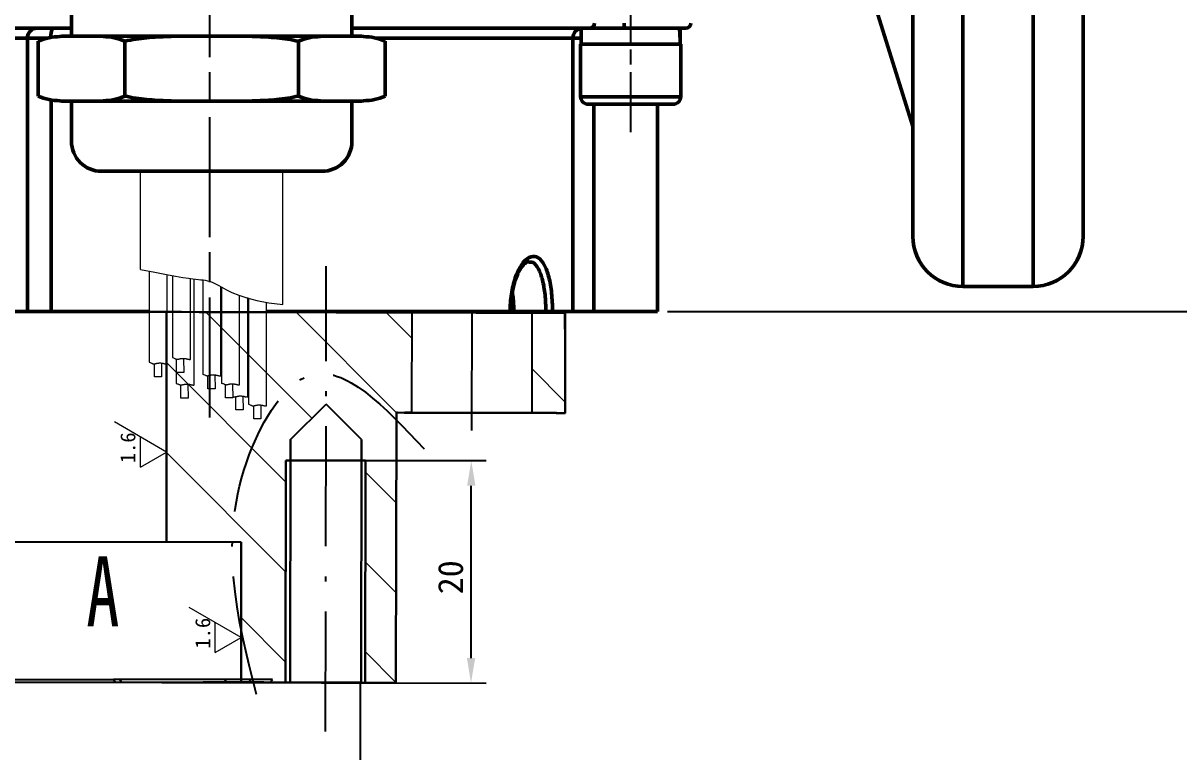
# Model space of a CAD drawing. Header units: millimetres. Extents: x 5395 to 6471, y 1829 to 2617.
# Drawn here: x 6105.8 to 6221.2, y 2210.3 to 2283.1 of the extents above; entities that cross this region are included whole.
import ezdxf

# ---------------------------------------------------------------- set-up
doc = ezdxf.new("R2010")
doc.units = ezdxf.units.MM
for name, pattern in [('ACAD_ISO10W100', [18.5, 12, -3, 0.5, -3]), ('AM_ISO08W050', [18, 12, -1.5, 3, -1.5]), ('AM_ISO08W050x2', [9, 6, -0.75, 1.5, -0.75]), ('DIVIDE2', [15.875, 6.35, -3.175, 0, -3.175, 0, -3.175])]:
    doc.linetypes.add(name, pattern=pattern)
for name, color, linetype in [('1-中心线', 7, 'ACAD_ISO10W100'), ('2-粗实线', 4, 'Continuous'), ('text', 2, 'Continuous')]:
    doc.layers.add(name, color=color, linetype=linetype)
for name, color, linetype, lineweight in [('4-尺寸线', 7, 'Continuous', 15), ('AM_5', 3, 'Continuous', 25), ('AM_7', 4, 'AM_ISO08W050', 25), ('AM_BOR', 7, 'Continuous', 50), ('双点划线', 6, 'DIVIDE2', 13)]:
    doc.layers.add(name, color=color, linetype=linetype, lineweight=lineweight)
doc.styles.add('SLDTEXTSTYLE0', font='TXT', dxfattribs={"width": 0.7})
doc.styles.get("Standard").update_dxf_attribs({"font": 'arial.ttf'})
doc.styles.add('STYLE1', font='')
doc.styles.add('工程字', font='gbenor.shx', dxfattribs={"width": 0.707, "bigfont": 'hztxt.shx'})
doc.styles.get('STYLE1').set_extended_font_data('FangSong_GB2312')
doc.dimstyles.new('AM_GB$0', dxfattribs={"dimtxt": 3.5, "dimasz": 2.5, "dimexe": 1, "dimexo": 1, "dimgap": 0.5, "dimtad": 1, "dimdsep": 46, "dimtxsty": '工程字', "dimcen": 0, "dimclrd": 256, "dimclre": 256, "dimclrt": 2, "dimadec": 0, "dimazin": 2, "dimtp": 0.1, "dimtm": 0.1, "dimtfac": 0.71, "dimtmove": 0, "dimatfit": 3, "dimfxl": 0, "dimlwd": -1, "dimlwe": -1, "dimarcsym": 0})
doc.dimstyles.get("Standard").update_dxf_attribs({"dimtxt": 0.18, "dimasz": 0.18, "dimexe": 0.18, "dimexo": 0.0625, "dimgap": 0.09, "dimtad": 0, "dimtih": 1, "dimtoh": 1, "dimdec": 4, "dimzin": 0, "dimdsep": 46, "dimtxsty": 'Standard', "dimcen": 0.09, "dimadec": 0, "dimazin": 0, "dimtfac": 1, "dimtdec": 4, "dimtofl": 0, "dimtmove": 0, "dimatfit": 3, "dimfxl": 0, "dimtolj": 1, "dimtzin": 0, "dimarcsym": 0})

# ---------------------------------------------------------------- blocks, each defined once
blk = doc.blocks.new('*D5')
at = {"layer": 'AM_5', "transparency": 16777216}
for p, q in [((6102.91, 2553.3), (6245.88, 2553.3)), ((6244.88, 2256.8), (6244.88, 2550.8)), ((6170.12, 2254.3), (6245.88, 2254.3))]:
    blk.add_line(p, q, dxfattribs=at)
for points in [[(6244.46, 2550.8), (6245.3, 2550.8), (6244.88, 2553.3)], [(6244.46, 2256.8), (6245.3, 2256.8), (6244.88, 2254.3)]]:
    blk.add_solid(points, dxfattribs=at)
at = {"layer": 'Defpoints', "color": 0}
for p in [(6101.91, 2553.3), (6244.88, 2553.3), (6169.12, 2254.3)]:
    blk.add_point(p, dxfattribs=at)
at = {"layer": 'AM_5', "color": 2, "transparency": 16777216, "insert": (6241.88, 2403.8), "char_height": 5, "attachment_point": 5, "rotation": 90, "style": '工程字'}
blk.add_mtext('299', dxfattribs=at)
blk = doc.blocks.new('*D17')
at = {"layer": '4-尺寸线', "color": 0, "lineweight": -2, "transparency": 16777216}
for p, q in [((6139.57, 2239.41), (6152.03, 2239.4)), ((6150.5, 2219.69), (6150.53, 2236.9)), ((6140.11, 2217.2), (6152, 2217.19))]:
    blk.add_line(p, q, dxfattribs=at)
at = {"layer": '4-尺寸线', "color": 0, "transparency": 16777216}
for points in [[(6150.11, 2236.9), (6150.94, 2236.9), (6150.53, 2239.4)], [(6150.09, 2219.69), (6150.92, 2219.69), (6150.5, 2217.19)]]:
    blk.add_solid(points, dxfattribs=at)
at = {"layer": 'Defpoints', "color": 0}
for p in [(6139.57, 2239.41), (6150.53, 2239.4), (6140.11, 2217.2)]:
    blk.add_point(p, dxfattribs=at)
at = {"layer": '4-尺寸线', "color": 0, "transparency": 16777216, "insert": (6148.47, 2227.75), "char_height": 2.5, "attachment_point": 5, "rotation": 89.9199, "style": 'STYLE1'}
blk.add_mtext('\\A1;20', dxfattribs=at)

msp = doc.modelspace()

# ---------------------------------------------------------------- hatches: boundary and pattern name
at = {"layer": '4-尺寸线'}
h = msp.add_hatch(dxfattribs=at)
h.set_pattern_fill('ANSI31', color=256, scale=2, angle=89.9198586, style=0)
h.set_pattern_definition([(134.91986, (6301.348, 511.6716), (-4.496404, -4.483843), [])])
h.paths.add_polyline_path([(6054.5445, 2254.39715), (6054.25249, 2254.39772), (6053.97075, 2254.39827), (6053.69935, 2254.3988), (6053.43836, 2254.3993), (6053.18783, 2254.39977), (6052.94783, 2254.40022), (6052.71841, 2254.40065), (6052.49963, 2254.40105), (6052.20429, 2254.40162), (6051.79533, 2254.40245), (6051.28312, 2254.40353), (6050.68065, 2254.40481), (6050.0032, 2254.40629), (6049.26793, 2254.4079), (6048.49351, 2254.40962), (6047.69956, 2254.4114), (6043.96674, 2254.41982), (6042.92121, 2254.42217), (6041.88661, 2254.42448), (6040.87427, 2254.42672), (6039.8953, 2254.42888), (6038.96041, 2254.43093), (6038.61638, 2254.43167), (6038.60239, 2244.43168), (6038.93788, 2244.43095), (6039.87277, 2244.42891), (6040.85174, 2244.42675), (6041.86407, 2244.4245), (6042.89867, 2244.42219), (6043.94421, 2244.41984), (6047.58148, 2244.40902), (6048.37483, 2244.40722), (6049.14745, 2244.40546), (6049.87977, 2244.40376), (6050.74048, 2244.40175), (6050.74048, 2244.40244), (6050.79658, 2244.40386), (6050.73574, 2217.40393), (6051.10201, 2217.40341), (6051.58489, 2217.40262), (6052.18313, 2217.40157), (6052.89523, 2217.40026), (6053.71935, 2217.39869), (6054.65341, 2217.39687), (6055.69501, 2217.3948), (6056.84151, 2217.39248), (6058.08998, 2217.38993), (6067.56456, 2217.36778), (6067.56331, 2231.33957), (6075.0841, 2231.32905), (6075.09621, 2254.35373), (6074.0869, 2254.35593), (6072.12367, 2254.36021), (6070.22089, 2254.36433), (6068.38344, 2254.3683), (6066.6804, 2254.37195), (6066.64423, 2228.51455), (6059.6226, 2228.52939), (6059.65877, 2254.38679), (6058.98234, 2254.38819), (6057.72373, 2254.39078), (6056.56261, 2254.39314), (6055.50195, 2254.39527)])
h.paths.add_polyline_path([(6034.14756, 2254.44091), (6034.37122, 2244.4405), (6034.78054, 2244.43972), (6035.26019, 2244.43876), (6035.83446, 2244.43758), (6036.49706, 2244.43619), (6037.24072, 2244.43461), (6038.05731, 2244.43286), (6038.60239, 2244.43168), (6038.61638, 2254.43083)])
h.paths.add_polyline_path([(6120.1162, 2254.2471), (6120.08405, 2231.26611), (6127.56325, 2231.25565), (6127.56443, 2217.2275), (6131.98581, 2217.21716), (6132.01687, 2239.42352), (6132.4808, 2239.42287), (6132.48372, 2241.51394), (6136.0322, 2245.05486), (6136.045, 2254.21119)])
h.paths.add_polyline_path([(6136.045, 2254.21119), (6136.0322, 2245.05486), (6139.57075, 2241.50403), (6139.56783, 2239.41296), (6139.98019, 2239.41238), (6139.94913, 2217.20439), (6140.11478, 2217.20397), (6140.91786, 2217.20187), (6141.60855, 2217.20002), (6142.18508, 2217.19842), (6142.64598, 2217.19708), (6142.99007, 2217.196), (6143.05091, 2244.19593), (6144.60216, 2244.19355), (6144.61615, 2254.19187)])
h.paths.add_polyline_path([(6156.61612, 2254.16481), (6156.60215, 2244.17518), (6159.89496, 2244.17014), (6159.78816, 2254.15766)])

# ---------------------------------------------------------------- linework, layer by layer
at = {"color": 7, "linetype": 'Continuous', "lineweight": 25}
for p, q in [((6068.9734, 2217.28248), (6123.74723, 2217.28248)), ((6114.80643, 2217.53248), (6114.98247, 2217.28248)), ((6115.44667, 2217.53248), (6114.80643, 2217.53248)), ((6115.62272, 2217.28248), (6115.44667, 2217.53248)), ((6125.87573, 2217.28248), (6123.74723, 2217.28248)), ((6128.34033, 2217.28248), (6125.87568, 2217.28248)), ((6125.8757, 2217.28245), (6126.05321, 2217.53245)), ((6128.51783, 2217.53248), (6126.05318, 2217.53248)), ((6128.34033, 2217.28248), (6128.51783, 2217.53248)), ((6129.8089, 2217.28248), (6128.34038, 2217.28248)), ((6129.8089, 2217.28248), (6139.47231, 2217.28248)), ((6130.44278, 2217.28248), (6130.69275, 2217.53245)), ((6139.47231, 2208.28248), (6139.47231, 2217.28248))]:
    msp.add_line(p, q, dxfattribs=at)
for points in [[(6104.89693, 2217.53248), (6105.32985, 2217.53248), (6106.19569, 2217.53248), (6107.53635, 2217.53248), (6108.87746, 2217.53248), (6110.19942, 2217.53248), (6111.47811, 2217.53248), (6112.68784, 2217.53248), (6113.81833, 2217.53248), (6114.47706, 2217.53248), (6114.80643, 2217.53248)], [(6126.05321, 2217.53245), (6125.68772, 2217.53245), (6124.95675, 2217.53245), (6123.64298, 2217.53245), (6122.2318, 2217.53245), (6120.75918, 2217.53245), (6119.28537, 2217.53245), (6117.87063, 2217.53245), (6116.5512, 2217.53245), (6115.81483, 2217.53245), (6115.44665, 2217.53245)]]:
    msp.add_open_spline(points, degree=3, dxfattribs=at)
msp.add_open_spline([(6130.6898, 2217.53245), (6130.66445, 2217.53245), (6130.61322, 2217.53245), (6130.17227, 2217.53245), (6129.4963, 2217.53245), (6128.84401, 2217.53245), (6128.51786, 2217.53245)], degree=3, knots=[0, 0, 0, 0, 0.246054316, 0.497369544, 0.748684772, 1, 1, 1, 1], dxfattribs=at)
at = {"layer": '1-中心线', "color": 1}
for p, q in [((6135.98644, 2212.34438), (6136.05147, 2258.8357)), ((6150.59966, 2242.40191), (6150.619, 2256.22717))]:
    msp.add_line(p, q, dxfattribs=at)
at = {"layer": '1-中心线'}
for p, q in [((6144.60227, 2244.27059), (6144.61626, 2254.27347)), ((6156.60227, 2244.2644), (6156.61626, 2254.26662)), ((6132.48372, 2241.51394), (6136.0322, 2245.05486)), ((6139.57075, 2241.50403), (6136.0322, 2245.05486))]:
    msp.add_line(p, q, dxfattribs=at)
msp.add_spline([(6129.0759, 2216.05608), (6128.35966, 2239.98538), (6134.48951, 2247.94292), (6145.8138, 2240.59307)], degree=3, dxfattribs=at)
at = {"layer": '2-粗实线', "color": 0, "lineweight": 30}
for p, q in [((6120.08405, 2231.26611), (6120.11621, 2254.25223)), ((6146.23244, 2254.18932), (6149.96526, 2254.18091)), ((6159.89493, 2244.1572), (6159.91746, 2254.15717)), ((6143.05091, 2244.19593), (6142.99007, 2217.196)), ((6146.11437, 2244.18694), (6149.84719, 2244.17852)), ((6146.20991, 2244.18935), (6149.94273, 2244.18094)), ((6132.44974, 2217.21608), (6132.48372, 2241.51394)), ((6139.53676, 2217.20062), (6139.57075, 2241.50403)), ((6131.98581, 2217.21716), (6132.01687, 2239.42352)), ((6132.01687, 2239.42352), (6139.98019, 2239.41238)), ((6139.98019, 2239.41238), (6139.94912, 2217.19982)), ((6067.56331, 2231.33957), (6127.56325, 2231.25565)), ((6127.56325, 2231.25565), (6127.56443, 2217.2275)), ((6058.08998, 2217.38993), (6136.20397, 2217.2073)), ((6137.22331, 2217.20416), (6137.22331, 2217.20522)), ((6142.93398, 2217.19458), (6142.93398, 2217.19611))]:
    msp.add_line(p, q, dxfattribs=at)
at = {"layer": '2-粗实线', "color": 0, "lineweight": 30, "flags": 128}
for points in [[(6107.17127, 2254.28301), (6107.12148, 2254.28326), (6106.96268, 2254.28376), (6106.6966, 2254.28449), (6106.32617, 2254.28545), (6105.85543, 2254.28664), (6105.28955, 2254.28803)], [(6107.17138, 2254.28246), (6107.21304, 2254.28232), (6107.39791, 2254.28181), (6107.70336, 2254.28102), (6108.12165, 2254.27999), (6108.64217, 2254.27874), (6109.25172, 2254.2773), (6109.93485, 2254.2757), (6110.67423, 2254.274)], [(6116.06781, 2254.26158), (6115.40806, 2254.2631), (6114.74387, 2254.26464), (6114.07538, 2254.26618), (6113.40276, 2254.26773), (6112.72617, 2254.26929), (6112.04578, 2254.27085), (6111.36174, 2254.27242), (6110.67423, 2254.274)], [(6116.06781, 2254.26158), (6117.95377, 2254.25723), (6119.79873, 2254.25297), (6121.5976, 2254.24879), (6123.34541, 2254.24472), (6125.03734, 2254.24076), (6126.66872, 2254.23693), (6128.23505, 2254.23323), (6129.73201, 2254.22968), (6131.15547, 2254.22628), (6132.5015, 2254.22305), (6133.76638, 2254.21999), (6134.94662, 2254.21712), (6136.03897, 2254.21443), (6137.04042, 2254.21195), (6137.94819, 2254.20966), (6138.75979, 2254.20759), (6139.47297, 2254.20574)], [(6141.46622, 2254.20053), (6141.25402, 2254.2011), (6141.03115, 2254.20169), (6140.79766, 2254.20231), (6140.55361, 2254.20295), (6140.29905, 2254.20361), (6140.03405, 2254.2043), (6139.75867, 2254.205), (6139.47297, 2254.20574)], [(6141.46622, 2254.20053), (6141.75448, 2254.19979), (6142.1569, 2254.19879), (6142.66326, 2254.19757), (6143.26073, 2254.19615), (6143.93416, 2254.19458), (6144.66647, 2254.19289), (6145.43909, 2254.19112), (6146.23244, 2254.18932)], [(6159.91746, 2254.15717), (6159.86756, 2254.15742), (6159.70876, 2254.15791), (6159.44268, 2254.15864), (6159.07225, 2254.15961), (6158.60151, 2254.16079), (6158.03562, 2254.16218), (6157.3808, 2254.16376), (6156.6442, 2254.16552), (6155.83391, 2254.16743), (6154.95879, 2254.16948), (6154.02844, 2254.17164), (6153.05305, 2254.17389), (6152.0433, 2254.1762), (6151.01027, 2254.17855), (6149.96526, 2254.18091)], [(6146.11437, 2244.18694), (6145.32395, 2244.18871), (6144.5537, 2244.19042), (6143.82302, 2244.19203), (6143.15027, 2244.19349), (6143.05091, 2244.1937)], [(6154.11727, 2244.16966), (6154.64778, 2244.16854), (6155.09347, 2244.16762), (6155.4464, 2244.16692), (6155.70026, 2244.16645), (6155.85053, 2244.16622), (6155.89451, 2244.16622), (6155.83144, 2244.16647), (6155.66243, 2244.16695), (6155.3905, 2244.16766), (6155.0205, 2244.16859), (6154.55903, 2244.16972), (6154.01434, 2244.17102), (6153.39613, 2244.17248), (6152.71545, 2244.17407), (6151.98443, 2244.17576), (6151.21613, 2244.17752), (6150.42425, 2244.17932), (6149.62292, 2244.18113), (6148.82645, 2244.18291), (6148.04905, 2244.18464), (6147.30459, 2244.18628), (6146.60635, 2244.1878), (6145.9668, 2244.18918), (6145.39734, 2244.19039), (6144.90815, 2244.19141), (6144.50795, 2244.19222), (6144.20387, 2244.1928), (6144.00136, 2244.19316), (6143.90401, 2244.19327), (6143.91358, 2244.19315), (6144.02988, 2244.19278), (6144.25085, 2244.19218), (6144.57253, 2244.19136), (6144.98919, 2244.19033), (6145.4934, 2244.18911), (6146.07615, 2244.18773), (6146.72705, 2244.1862), (6147.43448, 2244.18456), (6148.18582, 2244.18283), (6148.96766, 2244.18104), (6149.76604, 2244.17923), (6150.56673, 2244.17743), (6151.35542, 2244.17568), (6152.11806, 2244.17399), (6152.84102, 2244.17241), (6153.51142, 2244.17095), (6154.11727, 2244.16966)], [(6149.84719, 2244.17852), (6150.89272, 2244.17618), (6151.92732, 2244.17387), (6152.93965, 2244.17162), (6153.91863, 2244.16946), (6154.85352, 2244.16742), (6155.73408, 2244.16551), (6156.55067, 2244.16375), (6157.29434, 2244.16217), (6157.95694, 2244.16079), (6158.5312, 2244.15961), (6159.01085, 2244.15865), (6159.39063, 2244.15792), (6159.66636, 2244.15743), (6159.83504, 2244.15719), (6159.89482, 2244.15719), (6159.84503, 2244.15744), (6159.68623, 2244.15794), (6159.42015, 2244.15867), (6159.04971, 2244.15963), (6158.57898, 2244.16082), (6158.01309, 2244.16221), (6157.35827, 2244.16379), (6156.62167, 2244.16555), (6155.81137, 2244.16746), (6154.93626, 2244.16951), (6154.00591, 2244.17167), (6153.03052, 2244.17391), (6152.02077, 2244.17622), (6150.98774, 2244.17857), (6149.94273, 2244.18094)], [(6135.57974, 2217.20857), (6136.82821, 2217.20602), (6137.9747, 2217.20371), (6139.01631, 2217.20164), (6139.95036, 2217.19982), (6140.77449, 2217.19825), (6141.48658, 2217.19694), (6142.08483, 2217.19589), (6142.56771, 2217.1951), (6142.93398, 2217.19458)], [(6142.99007, 2217.196), (6142.64598, 2217.19708), (6142.18508, 2217.19842), (6141.60855, 2217.20002), (6140.91786, 2217.20187), (6140.11478, 2217.20397), (6139.20135, 2217.20631), (6138.1799, 2217.20889), (6137.05303, 2217.2117), (6135.82362, 2217.21473)], [(6142.99007, 2217.196), (6142.38955, 2217.19725), (6141.87702, 2217.19829), (6141.45855, 2217.19912), (6141.13908, 2217.19972), (6140.92239, 2217.20008), (6140.81104, 2217.2002), (6140.80635, 2217.20008), (6140.90836, 2217.19972), (6141.11589, 2217.19913), (6141.42646, 2217.19831), (6141.83642, 2217.19727), (6142.34091, 2217.19602), (6142.93398, 2217.19458)]]:
    msp.add_lwpolyline(points, dxfattribs=at)
at = {"layer": '4-尺寸线'}
for p, q in [((6034.14756, 2254.44091), (6159.78816, 2254.15766)), ((6159.78816, 2254.15766), (6159.89496, 2244.17014)), ((6120.09663, 2240.25919), (6114.90468, 2243.26646)), ((6143.05091, 2244.19593), (6142.99007, 2217.196)), ((6159.89496, 2244.17014), (6143.05091, 2244.19593)), ((6117.49646, 2238.76283), (6117.50066, 2241.76283)), ((6117.49646, 2238.76283), (6120.09663, 2240.25919)), ((6127.57074, 2221.74158), (6122.37879, 2224.74885)), ((6124.97057, 2220.24522), (6124.97476, 2223.24522)), ((6124.97057, 2220.24522), (6127.57074, 2221.74158)), ((6142.99007, 2217.196), (6067.56452, 2217.3396))]:
    msp.add_line(p, q, dxfattribs=at)
at = {"layer": 'AM_7'}
msp.add_line((6124.43635, 2243.70973), (6124.43635, 2309.24492), dxfattribs=at)
at = {"layer": 'AM_7', "linetype": 'AM_ISO08W050x2'}
msp.add_line((6166.44527, 2272.20382), (6166.44527, 2293.09182), dxfattribs=at)
at = {"layer": 'AM_BOR'}
for p, q in [((6199.61625, 2256.79782), (6199.61625, 2396.79782)), ((6206.61624, 2256.79782), (6206.61624, 2396.79782)), ((6194.61625, 2261.79782), (6194.61625, 2391.79782)), ((6211.61625, 2261.79782), (6211.61625, 2391.79782)), ((6194.61625, 2272.78403), (6182.01902, 2313.0501)), ((6110.61625, 2285.79782), (6110.61625, 2281.79782)), ((6138.61625, 2281.79782), (6138.61625, 2285.79782)), ((6110.61625, 2282.59782), (6084.61625, 2282.59782)), ((6162.39965, 2282.59782), (6138.61625, 2282.59782)), ((6161.50527, 2282.59782), (6161.50527, 2280.99782)), ((6165.84544, 2282.59782), (6162.39965, 2282.59782)), ((6171.94527, 2282.59782), (6165.84544, 2282.59782)), ((6171.38527, 2280.99782), (6171.38527, 2282.59782)), ((6106.22264, 2281.59782), (6089.00986, 2281.59782)), ((6106.22264, 2254.29782), (6106.22264, 2281.59782)), ((6108.22391, 2281.59782), (6106.22264, 2281.59782)), ((6107.29574, 2275.81046), (6107.29574, 2281.28519)), ((6109.61625, 2281.79782), (6111.62587, 2281.79782)), ((6111.62587, 2281.79782), (6124.61625, 2281.79782)), ((6115.95599, 2275.81046), (6115.95599, 2281.28519)), ((6124.61625, 2281.79782), (6137.60663, 2281.79782)), ((6133.2765, 2275.81046), (6133.2765, 2281.28519)), ((6137.60663, 2281.79782), (6139.61625, 2281.79782)), ((6160.67058, 2281.59782), (6141.00858, 2281.59782)), ((6141.93676, 2275.81046), (6141.93676, 2281.28519)), ((6160.67058, 2254.29782), (6160.67058, 2281.59782)), ((6161.50527, 2281.59782), (6160.67058, 2281.59782)), ((6161.44527, 2280.99782), (6161.44527, 2275.74782)), ((6161.44527, 2280.99782), (6171.44527, 2280.99782)), ((6171.44527, 2275.74782), (6171.44527, 2280.99782)), ((6161.44527, 2275.74782), (6171.44527, 2275.74782)), ((6108.57762, 2275.42821), (6108.57762, 2254.29782)), ((6109.61625, 2275.29782), (6111.62587, 2275.29782)), ((6110.61625, 2275.29782), (6110.61625, 2271.29782)), ((6111.62587, 2275.29782), (6124.61625, 2275.29782)), ((6124.61625, 2275.29782), (6137.60663, 2275.29782)), ((6137.60663, 2275.29782), (6139.61625, 2275.29782)), ((6138.61625, 2271.29782), (6138.61625, 2275.29782)), ((6170.69527, 2274.99782), (6162.19527, 2274.99782)), ((6162.74875, 2274.99782), (6162.74875, 2254.29782)), ((6169.11625, 2254.29782), (6169.11625, 2274.99782)), ((6135.61625, 2268.29782), (6113.61625, 2268.29782)), ((6199.61625, 2256.79782), (6206.61624, 2256.79782)), ((6106.22264, 2254.29782), (6089.00986, 2254.29782)), ((6108.57762, 2254.29782), (6106.22264, 2254.29782)), ((6108.57762, 2254.29782), (6118.37601, 2254.29782)), ((6130.08983, 2254.29782), (6154.401, 2254.29782)), ((6154.45709, 2254.29782), (6154.401, 2254.29782)), ((6154.75263, 2254.29782), (6154.401, 2254.29782)), ((6154.76963, 2254.29782), (6157.97554, 2254.29782)), ((6158.64366, 2254.29782), (6157.97554, 2254.29782)), ((6158.64366, 2254.29782), (6160.67058, 2254.29782)), ((6162.74875, 2254.29782), (6160.67058, 2254.29782)), ((6169.11625, 2254.29782), (6162.74875, 2254.29782))]:
    msp.add_line(p, q, dxfattribs=at)
for centre, radius, start, end in [((6107.20127, 2281.61921), 0.97887, 91.3093398, 181.2520798), ((6110.16574, 2281.84049), 1.60655, 151.8746338, 186.2376695), ((6161.66519, 2281.60439), 0.99464, 99.2521901, 180.3781208), ((6162.3663, 2283.06862), 0.47198, 274.0519906, 3.5474091), ((6166.97794, 2282.97431), 1.19345, 174.0596378, 198.3886991), ((6171.94527, 2283.09782), 0.5, 270, 0), ((6162.19527, 2275.74782), 0.75, 180, 270), ((6170.69527, 2275.74782), 0.75, 270, 0), ((6113.61625, 2271.29782), 3, 180, 270), ((6135.61625, 2271.29782), 3, 270, 0), ((6199.61625, 2261.79782), 5, 180, 270), ((6206.61625, 2261.79782), 5, 270, 0)]:
    msp.add_arc(centre, radius, start, end, dxfattribs=at)
for centre, start_param, end_param in [((6166.44527, 2280.99782), 4.71238898, 4.900492331), ((6166.44527, 2282.59782), 4.618754197, 4.71238898)]:
    msp.add_ellipse(centre, major_axis=(0, 8.55633), ratio=0.577350269, start_param=start_param, end_param=end_param, dxfattribs=at)
for points, knots in [([(6111.62587, 2281.79782), (6111.26377, 2281.79782), (6110.90164, 2281.79855), (6110.17762, 2281.79265), (6109.81572, 2281.78589), (6109.09285, 2281.74063), (6108.73188, 2281.70208), (6108.01194, 2281.55711), (6107.65296, 2281.45112), (6107.29574, 2281.28519)], [0, 0, 0, 0, 0.25, 0.25, 0.5, 0.5, 0.75, 0.75, 1, 1, 1, 1]), ([(6115.95599, 2281.28519), (6115.59882, 2281.45109), (6115.23986, 2281.55709), (6114.51995, 2281.70207), (6114.15898, 2281.74062), (6113.4361, 2281.78588), (6113.07418, 2281.79265), (6112.35012, 2281.79855), (6111.98798, 2281.79782), (6111.62587, 2281.79782)], [0, 0, 0, 0, 0.25, 0.25, 0.5, 0.5, 0.75, 0.75, 1, 1, 1, 1]), ([(6124.61625, 2281.79782), (6123.8922, 2281.79782), (6123.16812, 2281.79855), (6121.7203, 2281.79265), (6120.99657, 2281.7859), (6119.55058, 2281.74065), (6118.82833, 2281.70211), (6117.74734, 2281.59324), (6117.3874, 2281.54835), (6116.66862, 2281.43545), (6116.30947, 2281.36728), (6115.95599, 2281.28519)], [0, 0, 0, 0, 0.25, 0.25, 0.5, 0.5, 0.75, 0.75, 0.875, 0.875, 1, 1, 1, 1]), ([(6133.2765, 2281.28519), (6132.56887, 2281.44953), (6131.85436, 2281.55569), (6130.41742, 2281.70113), (6129.69495, 2281.74006), (6128.24621, 2281.78575), (6127.51984, 2281.7926), (6126.431, 2281.79707), (6126.06805, 2281.79749), (6125.52363, 2281.79778), (6125.34215, 2281.7978), (6124.9792, 2281.79783), (6124.79614, 2281.79782), (6124.61625, 2281.79782)], [0, 0, 0, 0, 0.25, 0.25, 0.5, 0.5, 0.75, 0.75, 0.875, 0.875, 0.9375, 0.9375, 1, 1, 1, 1]), ([(6137.60663, 2281.79782), (6137.24453, 2281.79782), (6136.88241, 2281.79855), (6136.15838, 2281.79265), (6135.79648, 2281.78589), (6135.07361, 2281.74063), (6134.71264, 2281.70208), (6133.99271, 2281.55711), (6133.63372, 2281.45112), (6133.2765, 2281.28519)], [0, 0, 0, 0, 0.25, 0.25, 0.5, 0.5, 0.75, 0.75, 1, 1, 1, 1]), ([(6141.93676, 2281.28519), (6141.57958, 2281.45109), (6141.22062, 2281.55709), (6140.50071, 2281.70207), (6140.13974, 2281.74062), (6139.41686, 2281.78588), (6139.05494, 2281.79265), (6138.33088, 2281.79855), (6137.96875, 2281.79782), (6137.60663, 2281.79782)], [0, 0, 0, 0, 0.25, 0.25, 0.5, 0.5, 0.75, 0.75, 1, 1, 1, 1]), ([(6107.29574, 2275.81046), (6107.65291, 2275.64455), (6108.01187, 2275.53856), (6108.73178, 2275.39357), (6109.09275, 2275.35503), (6109.81564, 2275.30976), (6110.17755, 2275.303), (6110.90161, 2275.2971), (6111.26375, 2275.29782), (6111.62587, 2275.29782)], [0, 0, 0, 0, 0.25, 0.25, 0.5, 0.5, 0.75, 0.75, 1, 1, 1, 1]), ([(6111.62587, 2275.29782), (6111.98797, 2275.29782), (6112.35009, 2275.2971), (6113.07411, 2275.303), (6113.43602, 2275.30976), (6114.15888, 2275.35502), (6114.51985, 2275.39356), (6115.23979, 2275.53854), (6115.59877, 2275.64453), (6115.95599, 2275.81046)], [0, 0, 0, 0, 0.25, 0.25, 0.5, 0.5, 0.75, 0.75, 1, 1, 1, 1]), ([(6115.95599, 2275.81046), (6116.66362, 2275.64611), (6117.37814, 2275.53995), (6118.81508, 2275.39452), (6119.53755, 2275.35558), (6120.98629, 2275.30989), (6121.71265, 2275.30305), (6122.80149, 2275.29858), (6123.16444, 2275.29815), (6123.70887, 2275.29787), (6123.89034, 2275.29784), (6124.2533, 2275.29782), (6124.43635, 2275.29782), (6124.61625, 2275.29782)], [0, 0, 0, 0, 0.25, 0.25, 0.5, 0.5, 0.75, 0.75, 0.875, 0.875, 0.9375, 0.9375, 1, 1, 1, 1]), ([(6124.61625, 2275.29782), (6125.34029, 2275.29782), (6126.06438, 2275.2971), (6127.5122, 2275.30299), (6128.23593, 2275.30975), (6129.68191, 2275.355), (6130.40416, 2275.39353), (6131.48516, 2275.50241), (6131.84509, 2275.5473), (6132.56387, 2275.66019), (6132.92303, 2275.72837), (6133.2765, 2275.81046)], [0, 0, 0, 0, 0.25, 0.25, 0.5, 0.5, 0.75, 0.75, 0.875, 0.875, 1, 1, 1, 1]), ([(6133.2765, 2275.81046), (6133.63367, 2275.64455), (6133.99263, 2275.53856), (6134.71255, 2275.39357), (6135.07351, 2275.35503), (6135.7964, 2275.30976), (6136.15831, 2275.303), (6136.88237, 2275.2971), (6137.24451, 2275.29782), (6137.60663, 2275.29782)], [0, 0, 0, 0, 0.25, 0.25, 0.5, 0.5, 0.75, 0.75, 1, 1, 1, 1]), ([(6137.60663, 2275.29782), (6137.96873, 2275.29782), (6138.33085, 2275.2971), (6139.05488, 2275.303), (6139.41678, 2275.30976), (6140.13965, 2275.35502), (6140.50061, 2275.39356), (6141.22055, 2275.53854), (6141.57953, 2275.64453), (6141.93676, 2275.81046)], [0, 0, 0, 0, 0.25, 0.25, 0.5, 0.5, 0.75, 0.75, 1, 1, 1, 1]), ([(6154.401, 2254.29782), (6154.40413, 2254.49759), (6154.41688, 2255.31113), (6154.60937, 2256.71455), (6155.09892, 2258.24846), (6155.76471, 2259.3419), (6156.5037, 2259.86645), (6157.21839, 2259.76427), (6157.83252, 2259.05024), (6158.29239, 2257.80217), (6158.58828, 2256.15644), (6158.62522, 2254.91678), (6158.64366, 2254.29782)], [0, 0, 0, 0, 0.034691736, 0.141281051, 0.248226856, 0.355803966, 0.463746832, 0.571177852, 0.678483359, 0.785744502, 0.893023063, 1, 1, 1, 1]), ([(6154.46666, 2254.29858), (6154.46373, 2254.36352), (6154.44188, 2254.84819), (6154.5367, 2255.75477), (6154.75059, 2256.91941), (6155.08507, 2257.9173), (6155.48527, 2258.68202), (6155.89439, 2259.14923), (6156.15951, 2259.29827), (6156.24552, 2259.28563), (6156.27116, 2259.28186)], [0, 0, 0, 0, 0.024022074, 0.1792785, 0.333820879, 0.48816024, 0.640819518, 0.791261243, 0.937783539, 1, 1, 1, 1]), ([(6157.97554, 2254.29782), (6157.96155, 2254.85989), (6157.94751, 2255.42369), (6157.83638, 2256.48069), (6157.66916, 2257.48684), (6157.2575, 2258.6035), (6156.77166, 2259.24193), (6156.40876, 2259.23834), (6156.26115, 2259.23688)], [0, 0, 0, 0, 0.213023144, 0.213682762, 0.427632655, 0.641017346, 0.853976354, 1, 1, 1, 1]), ([(6154.64004, 2256.20793), (6154.69193, 2255.7583), (6154.76362, 2255.13707), (6154.76833, 2254.47948), (6154.76963, 2254.29782)], [0, 0, 0, 0, 0.723759556, 1, 1, 1, 1])]:
    msp.add_open_spline(points, degree=3, knots=knots, dxfattribs=at)
at = {"layer": '双点划线', "linetype": 'DIVIDE2', "ltscale": 4}
for p, q in [((6117.51625, 2258.50428), (6117.51625, 2268.29782)), ((6131.71625, 2254.98724), (6131.71625, 2268.29782)), ((6118.37601, 2258.33448), (6118.37601, 2249.23067)), ((6120.1682, 2249.06795), (6120.1682, 2257.95837)), ((6120.71152, 2257.88781), (6120.71152, 2249.68742)), ((6122.46161, 2257.59265), (6122.46161, 2249.51121)), ((6122.8722, 2246.9573), (6122.8722, 2257.53748)), ((6123.72015, 2257.45192), (6123.72015, 2247.99888)), ((6125.51234, 2247.88413), (6125.51234, 2256.77456)), ((6125.59364, 2256.72986), (6125.59364, 2247.10234)), ((6127.38583, 2246.98759), (6127.38583, 2255.87801)), ((6128.21635, 2245.77349), (6128.21635, 2255.68156)), ((6128.29764, 2255.60711), (6128.29764, 2245.03967)), ((6130.08983, 2244.87694), (6130.08983, 2255.21154)), ((6121.08001, 2249.5353), (6121.08001, 2247.12003))]:
    msp.add_line(p, q, dxfattribs=at)
at = {"layer": '双点划线'}
for p, q in [((6118.90316, 2247.76399), (6118.90316, 2249.07247)), ((6119.60246, 2249.14629), (6119.61618, 2247.76399)), ((6121.10735, 2248.20263), (6121.10735, 2249.51111)), ((6121.80665, 2249.58494), (6121.82037, 2248.20263)), ((6119.61618, 2247.76399), (6118.90316, 2247.76399)), ((6121.82037, 2248.20263), (6121.10735, 2248.20263)), ((6124.2293, 2246.57869), (6124.2293, 2247.88717)), ((6124.9286, 2247.961), (6124.94232, 2246.57869)), ((6121.53874, 2245.64577), (6121.53874, 2246.95425)), ((6122.23804, 2247.02808), (6122.25175, 2245.64577)), ((6126.00474, 2245.66848), (6126.00474, 2246.97696)), ((6126.70404, 2247.05079), (6126.71776, 2245.66848)), ((6122.25175, 2245.64577), (6121.53874, 2245.64577)), ((6124.94232, 2246.57869), (6124.2293, 2246.57869)), ((6126.71776, 2245.66848), (6126.00474, 2245.66848)), ((6127.02648, 2244.47366), (6127.02648, 2245.78214)), ((6127.72578, 2245.85597), (6127.7395, 2244.47366)), ((6127.7395, 2244.47366), (6127.02648, 2244.47366)), ((6128.80679, 2243.5715), (6128.80679, 2244.87998)), ((6129.50609, 2244.95381), (6129.51981, 2243.5715)), ((6129.51981, 2243.5715), (6128.80679, 2243.5715))]:
    msp.add_line(p, q, dxfattribs=at)
at = {"layer": '双点划线', "linetype": 'DIVIDE2'}
msp.add_lwpolyline([(6117.51625, 2258.50428), (6118.93802, 2258.22349), (6120.09183, 2258.00209), (6121.01195, 2257.83241), (6121.73266, 2257.70674), (6122.28826, 2257.61741), (6122.71302, 2257.55674), (6123.04123, 2257.51702), (6123.30717, 2257.49059), (6123.54111, 2257.46991), (6123.75722, 2257.44819), (6123.96562, 2257.41879), (6124.17648, 2257.37505), (6124.39992, 2257.31036), (6124.64611, 2257.21806), (6124.92517, 2257.09153), (6125.24725, 2256.92411), (6125.6247, 2256.71244), (6126.07865, 2256.4662), (6126.63246, 2256.19831), (6127.30946, 2255.92173), (6128.133, 2255.6494), (6129.12641, 2255.39424), (6130.31305, 2255.16921), (6131.71625, 2254.98724)], dxfattribs=at)
at = {"layer": '双点划线', "linetype": 'DIVIDE2', "ltscale": 4}
for points in [[(6118.37601, 2249.23067), (6118.46308, 2249.19847), (6118.53462, 2249.1697), (6118.59307, 2249.14438), (6118.64087, 2249.12256), (6118.68046, 2249.10428), (6118.71428, 2249.08956), (6118.74478, 2249.07844), (6118.77438, 2249.07096), (6118.80508, 2249.06706), (6118.837, 2249.06635), (6118.86981, 2249.06831), (6118.90316, 2249.07247), (6118.93672, 2249.07832), (6118.97016, 2249.08537), (6119.00314, 2249.09312), (6119.03533, 2249.10109), (6119.0665, 2249.10885), (6119.09693, 2249.11625), (6119.12701, 2249.12323), (6119.15712, 2249.12972), (6119.18766, 2249.13564), (6119.21901, 2249.14093), (6119.25157, 2249.1455), (6119.28571, 2249.14931), (6119.32172, 2249.15227), (6119.35938, 2249.15434), (6119.39839, 2249.1555), (6119.43843, 2249.15571), (6119.47917, 2249.15493), (6119.5203, 2249.15312), (6119.56151, 2249.15025), (6119.60246, 2249.14629), (6119.6429, 2249.14123), (6119.68278, 2249.13516), (6119.72209, 2249.1282), (6119.76084, 2249.12049), (6119.79902, 2249.11214), (6119.83663, 2249.10328), (6119.87368, 2249.09403), (6119.91016, 2249.08452), (6119.94605, 2249.07497), (6119.98122, 2249.06604), (6120.01551, 2249.05849), (6120.04875, 2249.05307), (6120.08081, 2249.05055), (6120.1115, 2249.05168), (6120.14069, 2249.05723), (6120.1682, 2249.06795)], [(6120.71152, 2249.68742), (6120.79859, 2249.65522), (6120.87014, 2249.62645), (6120.92859, 2249.60114), (6120.97638, 2249.57932), (6121.01597, 2249.56103), (6121.04979, 2249.54631), (6121.08029, 2249.5352), (6121.1099, 2249.52771), (6121.1406, 2249.52382), (6121.17252, 2249.5231), (6121.20532, 2249.52507), (6121.23867, 2249.52922), (6121.27223, 2249.53507), (6121.30567, 2249.54212), (6121.33865, 2249.54988), (6121.37084, 2249.55785), (6121.40201, 2249.5656), (6121.43244, 2249.57301), (6121.46252, 2249.57999), (6121.49264, 2249.58647), (6121.52318, 2249.59239), (6121.55453, 2249.59768), (6121.58708, 2249.60226), (6121.62122, 2249.60606), (6121.65723, 2249.60902), (6121.6949, 2249.6111), (6121.73391, 2249.61226), (6121.77394, 2249.61246), (6121.81469, 2249.61168), (6121.85582, 2249.60987), (6121.89702, 2249.60701), (6121.93797, 2249.60305), (6121.97842, 2249.59798), (6122.01829, 2249.59191), (6122.0576, 2249.58496), (6122.09635, 2249.57725), (6122.13453, 2249.5689), (6122.17214, 2249.56004), (6122.20919, 2249.55079), (6122.24568, 2249.54127), (6122.28157, 2249.53173), (6122.31673, 2249.52279), (6122.35102, 2249.51524), (6122.38427, 2249.50982), (6122.41632, 2249.5073), (6122.44701, 2249.50843), (6122.4762, 2249.51398), (6122.50371, 2249.5247)], [(6123.72015, 2248.04685), (6123.80723, 2248.01465), (6123.87877, 2247.98588), (6123.93722, 2247.96057), (6123.98502, 2247.93875), (6124.0246, 2247.92046), (6124.05843, 2247.90574), (6124.08892, 2247.89462), (6124.11853, 2247.88714), (6124.14923, 2247.88325), (6124.18115, 2247.88253), (6124.21395, 2247.8845), (6124.2473, 2247.88865), (6124.28086, 2247.8945), (6124.3143, 2247.90155), (6124.34728, 2247.90931), (6124.37947, 2247.91728), (6124.41064, 2247.92503), (6124.44108, 2247.93244), (6124.47115, 2247.93942), (6124.50127, 2247.9459), (6124.53181, 2247.95182), (6124.56316, 2247.95711), (6124.59571, 2247.96169), (6124.62985, 2247.96549), (6124.66586, 2247.96845), (6124.70353, 2247.97053), (6124.74254, 2247.97169), (6124.78257, 2247.97189), (6124.82332, 2247.97111), (6124.86445, 2247.9693), (6124.90565, 2247.96644), (6124.94661, 2247.96248), (6124.98705, 2247.95741), (6125.02692, 2247.95134), (6125.06624, 2247.94439), (6125.10498, 2247.93668), (6125.14316, 2247.92833), (6125.18078, 2247.91947), (6125.21782, 2247.91022), (6125.25431, 2247.9007), (6125.2902, 2247.89116), (6125.32536, 2247.88222), (6125.35965, 2247.87467), (6125.3929, 2247.86925), (6125.42495, 2247.86673), (6125.45565, 2247.86786), (6125.48483, 2247.87341), (6125.51234, 2247.88413)], [(6121.08001, 2247.12003), (6121.16708, 2247.08783), (6121.23862, 2247.05905), (6121.29707, 2247.03374), (6121.34487, 2247.01192), (6121.38446, 2246.99363), (6121.41828, 2246.97891), (6121.44878, 2246.9678), (6121.47838, 2246.96032), (6121.50908, 2246.95642), (6121.541, 2246.9557), (6121.57381, 2246.95767), (6121.60716, 2246.96182), (6121.64072, 2246.96767), (6121.67416, 2246.97472), (6121.70714, 2246.98248), (6121.73933, 2246.99045), (6121.7705, 2246.99821), (6121.80093, 2247.00561), (6121.83101, 2247.01259), (6121.86113, 2247.01908), (6121.89166, 2247.025), (6121.92302, 2247.03028), (6121.95557, 2247.03486), (6121.98971, 2247.03866), (6122.02572, 2247.04162), (6122.06339, 2247.0437), (6122.1024, 2247.04486), (6122.14243, 2247.04507), (6122.18317, 2247.04428), (6122.22431, 2247.04248), (6122.26551, 2247.03961), (6122.30646, 2247.03565), (6122.34691, 2247.03058), (6122.38678, 2247.02451), (6122.42609, 2247.01756), (6122.46484, 2247.00985), (6122.50302, 2247.0015), (6122.54063, 2246.99264), (6122.57768, 2246.98339), (6122.61416, 2246.97388), (6122.65005, 2246.96433), (6122.68522, 2246.9554), (6122.71951, 2246.94784), (6122.75276, 2246.94242), (6122.78481, 2246.9399), (6122.8155, 2246.94103), (6122.84469, 2246.94658), (6122.8722, 2246.9573)], [(6125.59364, 2247.15031), (6125.68071, 2247.11811), (6125.75226, 2247.08934), (6125.81071, 2247.06402), (6125.8585, 2247.04221), (6125.89809, 2247.02392), (6125.93191, 2247.0092), (6125.96241, 2246.99808), (6125.99202, 2246.9906), (6126.02272, 2246.9867), (6126.05464, 2246.98599), (6126.08744, 2246.98795), (6126.12079, 2246.99211), (6126.15435, 2246.99796), (6126.18779, 2247.00501), (6126.22077, 2247.01276), (6126.25296, 2247.02073), (6126.28413, 2247.02849), (6126.31456, 2247.03589), (6126.34464, 2247.04287), (6126.37476, 2247.04936), (6126.4053, 2247.05528), (6126.43665, 2247.06057), (6126.4692, 2247.06514), (6126.50334, 2247.06895), (6126.53935, 2247.07191), (6126.57702, 2247.07398), (6126.61603, 2247.07514), (6126.65606, 2247.07535), (6126.69681, 2247.07457), (6126.73794, 2247.07276), (6126.77914, 2247.06989), (6126.82009, 2247.06593), (6126.86054, 2247.06087), (6126.90041, 2247.0548), (6126.93972, 2247.04785), (6126.97847, 2247.04013), (6127.01665, 2247.03178), (6127.05426, 2247.02292), (6127.09131, 2247.01367), (6127.1278, 2247.00416), (6127.16369, 2246.99461), (6127.19885, 2246.98568), (6127.23314, 2246.97813), (6127.26639, 2246.97271), (6127.29844, 2246.97019), (6127.32913, 2246.97132), (6127.35832, 2246.97687), (6127.38583, 2246.98759)], [(6126.7163, 2245.8155), (6126.72861, 2245.80982), (6126.76243, 2245.7951), (6126.79292, 2245.78398), (6126.82253, 2245.7765), (6126.85323, 2245.7726), (6126.88515, 2245.77189), (6126.91795, 2245.77385), (6126.9513, 2245.77801), (6126.98487, 2245.78386), (6127.01831, 2245.79091), (6127.05129, 2245.79866), (6127.08347, 2245.80663), (6127.11465, 2245.81439), (6127.14508, 2245.82179), (6127.17516, 2245.82877), (6127.20527, 2245.83526), (6127.23581, 2245.84118), (6127.26716, 2245.84647), (6127.29971, 2245.85104), (6127.33386, 2245.85485), (6127.36986, 2245.85781), (6127.40753, 2245.85988), (6127.44654, 2245.86104), (6127.48658, 2245.86125), (6127.52732, 2245.86047), (6127.56845, 2245.85866), (6127.60965, 2245.85579), (6127.65061, 2245.85183), (6127.69105, 2245.84677), (6127.73093, 2245.8407), (6127.77024, 2245.83374), (6127.80898, 2245.82603), (6127.84716, 2245.81768), (6127.88478, 2245.80882), (6127.92182, 2245.79957), (6127.95831, 2245.79006), (6127.9942, 2245.78051), (6128.02937, 2245.77158), (6128.06365, 2245.76403), (6128.0969, 2245.75861), (6128.12895, 2245.75609), (6128.15965, 2245.75722), (6128.18883, 2245.76277), (6128.21635, 2245.77349)], [(6128.29764, 2245.03967), (6128.38471, 2245.00747), (6128.45626, 2244.97869), (6128.51471, 2244.95338), (6128.56251, 2244.93156), (6128.60209, 2244.91327), (6128.63592, 2244.89856), (6128.66641, 2244.88744), (6128.69602, 2244.87996), (6128.72672, 2244.87606), (6128.75864, 2244.87534), (6128.79144, 2244.87731), (6128.82479, 2244.88146), (6128.85835, 2244.88731), (6128.89179, 2244.89436), (6128.92477, 2244.90212), (6128.95696, 2244.91009), (6128.98813, 2244.91785), (6129.01857, 2244.92525), (6129.04864, 2244.93223), (6129.07876, 2244.93872), (6129.1093, 2244.94464), (6129.14065, 2244.94992), (6129.1732, 2244.9545), (6129.20734, 2244.9583), (6129.24335, 2244.96126), (6129.28102, 2244.96334), (6129.32003, 2244.9645), (6129.36006, 2244.96471), (6129.40081, 2244.96392), (6129.44194, 2244.96212), (6129.48314, 2244.95925), (6129.5241, 2244.95529), (6129.56454, 2244.95023), (6129.60441, 2244.94415), (6129.64373, 2244.9372), (6129.68247, 2244.92949), (6129.72065, 2244.92114), (6129.75827, 2244.91228), (6129.79531, 2244.90303), (6129.8318, 2244.89352), (6129.86769, 2244.88397), (6129.90285, 2244.87504), (6129.93714, 2244.86748), (6129.97039, 2244.86206), (6130.00244, 2244.85954), (6130.03314, 2244.86068), (6130.06232, 2244.86622), (6130.08983, 2244.87694)]]:
    msp.add_lwpolyline(points, dxfattribs=at)

# ---------------------------------------------------------------- texts
at = {"layer": '4-尺寸线', "char_height": 1.5, "attachment_point": 1, "rotation": 89.9198586, "style": 'STYLE1'}
for insert in [(6115.48623, 2239.15817), (6122.96033, 2220.64056)]:
    msp.add_mtext_dynamic_manual_height_columns('1.6', width=3.6179675, gutter_width=15, heights=[0], dxfattribs=dict(at, insert=insert))
at = {"layer": 'text', "insert": (6112.07848, 2229.83868), "char_height": 7, "attachment_point": 1, "style": 'SLDTEXTSTYLE0'}
msp.add_mtext('{\\fSimSun|b0|i0|c0|p2;A}', dxfattribs=at)

# ---------------------------------------------------------------- dimensions: what is measured, and where the dimension line sits
at = {"layer": '4-尺寸线'}
dim = msp.add_linear_dim(base=(6150.53168, 2239.39762), p1=(6140.11478, 2217.20397), p2=(6139.56783, 2239.41296), angle=89.9198586, text='20', dimstyle='Standard', override={"dimtxt": 2.5, "dimasz": 2.5, "dimexe": 1.5, "dimexo": 0, "dimgap": 0.8, "dimtad": 3, "dimtih": 0, "dimzin": 8, "dimlunit": 6, "dimtxsty": 'STYLE1', "dimcen": -2.5, "dimtp": -0.33, "dimtfac": 0.6, "dimtofl": 1, "dimtzin": 8}, dxfattribs=at)
dim.commit()
dim.dimension.update_dxf_attribs({"geometry": '*D17', "text_midpoint": (6150.51538, 2227.74586), "dimtype": 160})
at = {"layer": 'AM_5'}
dim = msp.add_linear_dim(base=(6244.87935, 2553.29782), p1=(6169.11625, 2254.29782), p2=(6101.90914, 2553.29782), angle=90, dimstyle='AM_GB$0', override={"dimtxt": 5}, dxfattribs=at)
dim.commit()
dim.dimension.update_dxf_attribs({"geometry": '*D5', "text_midpoint": (6241.87935, 2403.79782)})

doc.saveas('drawing.dxf')
